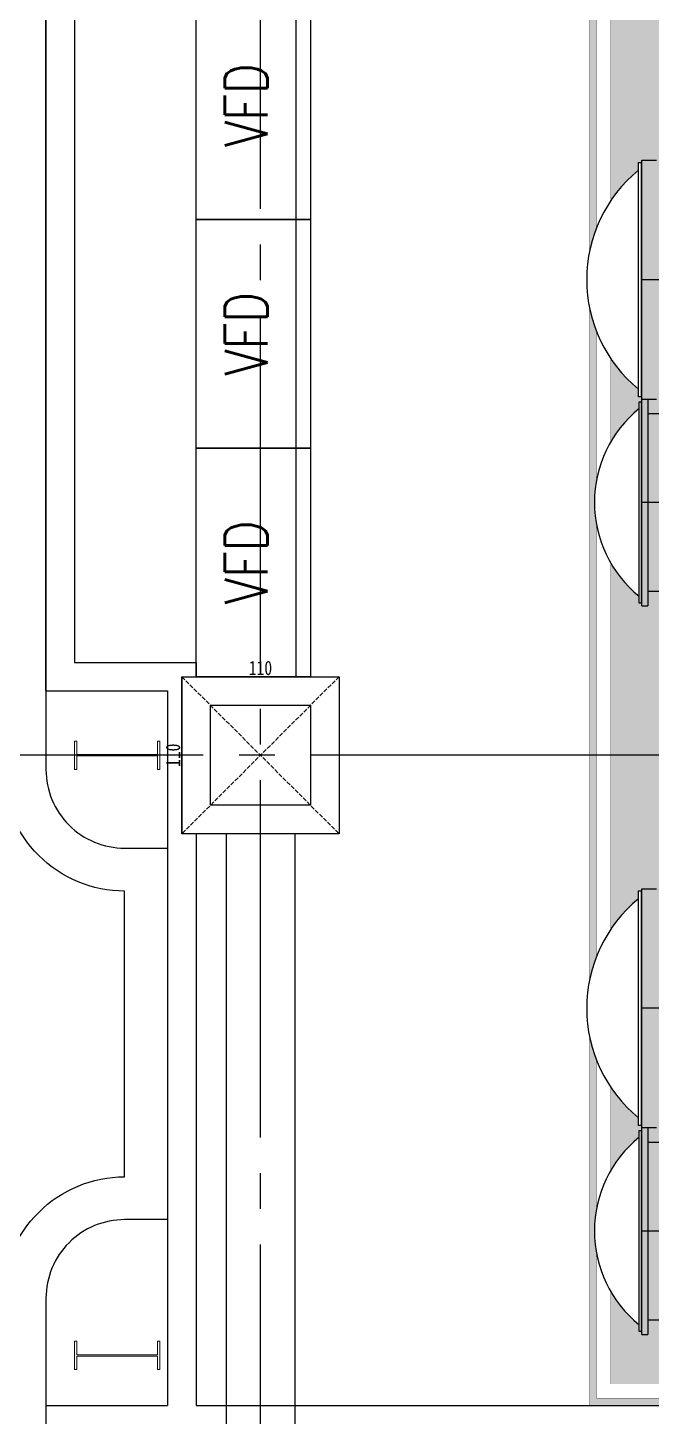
# Model space of a CAD drawing. Extents: x -18489 to 27370, y -8745 to 11880.
# Drawn here: x -17441 to -17005, y 1360 to 2332 of the extents above; entities that cross this region are included whole.
import ezdxf
from ezdxf.enums import TextEntityAlignment as Align

# ---------------------------------------------------------------- set-up
doc = ezdxf.new("R2010")
doc.units = 0
doc.header["$LTSCALE"] = 100
doc.linetypes.add('X-CUB3-L10$0$COL-CEN-LIN', pattern=[3.25, 2.5, -0.25, 0.25, -0.25])
doc.linetypes.add('X-CUB3-L10$0$HIDDEN', pattern=[0.4, 0.3, -0.1])
for name, color, linetype in [('188K-SM-03-F10-MECH-EQ-Y2257103$0$0 Xref', 8, 'Continuous'), ('188K-SM-03-F10-MECH-EQ-Y2257103$0$M-EQU-FOUNDATION', 8, 'Continuous'), ('188K-SM-03-F10-MECH-EQ-Y2257103$0$Micron CUP L10 HVAC EQU$0$M-MECH-EQU', 136, 'Continuous'), ('188K-SM-03-F10-MECH-EQ-Y2257103$0$Micron CUP L10 HVAC EQU$0$M-PHASE1 AREA', 252, 'Continuous'), ('X-CUB3-L10$0$BEAM-RC(P)', 8, 'Continuous'), ('X-CUB3-L10$0$CCL', 8, 'X-CUB3-L10$0$COL-CEN-LIN'), ('X-CUB3-L10$0$COL', 8, 'Continuous'), ('X-CUB3-L10$0$COL-S', 8, 'Continuous'), ('X-CUB3-L10$0$WALL-DR', 8, 'Continuous'), ('X-CUB3-L10$0$WALL-G', 8, 'Continuous')]:
    doc.layers.add(name, color=color, linetype=linetype)
doc.styles.add('188K-SM-03-F10-MECH-EQ-Y2257103$0$Micron CUP L10 HVAC EQU$0$AA-TXT', font='simplex.shx', dxfattribs={"bigfont": 'china.shx'})
doc.styles.add('X-CUB3-L10$0$DIM', font='', dxfattribs={"width": 0.8})
doc.styles.get('X-CUB3-L10$0$DIM').set_extended_font_data('MingLiU')
doc.dimstyles.new('X-CUB3-L10$0$JJP_005_defpoint', dxfattribs={"dimtxt": 20, "dimasz": 0.5, "dimexe": 0.5, "dimexo": 0.5, "dimgap": 0.5, "dimtad": 1, "dimdsep": 46, "dimtxsty": 'X-CUB3-L10$0$DIM', "dimblk": 'X-CUB3-L10$0$_None', "dimcen": 10, "dimclrd": 256, "dimclre": 256, "dimclrt": 256, "dimadec": 0, "dimazin": 0, "dimtfac": 1, "dimtix": 1, "dimtmove": 2, "dimatfit": 3, "dimldrblk": 'X-CUB3-L10$0$_None', "dimfxl": 0.5, "dimtolj": 1, "dimtzin": 0, "dimarcsym": 0})
pattern_1 = [(50, (4473.52, 709.2), (54.6554, -4.78173), [5.715, -62.865]), (355, (4473.52, 709.2), (-10.57303, 57.31705), [4.572, -50.29218]), (100.45144, (4478.076, 708.8), (44.08237, 52.53533), [4.857, -53.42707]), (46.1842, (4473.52, 724.44), (81.32371, -12.6127), [8.5725, -94.2975]), (96.63556, (4480.3, 723.39), (71.22124, 74.22784), [7.2855, -80.14068]), (351.18415, (4473.52, 724.44), (71.22124, 74.22784), [6.858, -75.43792]), (21, (4481.14, 720.63), (45.48432, -30.67956), [5.715, -62.865]), (326, (4481.14, 720.63), (18.54061, 55.25639), [4.572, -50.292]), (71.45144, (4484.93, 718.07), (64.02493, 24.57683), [4.857, -53.42698]), (37.5, (4473.521, 709.2), (0.926581, 25.366512), [0, -49.6824, 0, -51.054, 0, -50.4825]), (7.5, (4473.52, 709.2), (20.0459, 30.054172), [0, -29.1084, 0, -48.5394, 0, -19.2405]), (327.5, (4456.529, 709.2), (40.677179, -1.718623), [0, -19.05, 0, -59.436, 0, -78.867]), (317.5, (4448.91, 709.2), (44.438754, 7.62795), [0, -24.765, 0, -39.4716, 0, -56.007])]

# ---------------------------------------------------------------- blocks, each defined once
blk = doc.blocks.new('*D451')
at = {"layer": 'DefPoints', "lineweight": -2, "transparency": 16777216}
blk.add_line((0, 0), (110, 0), dxfattribs=at)
at = {"layer": 'DefPoints', "color": 0, "transparency": 16777216}
for p in [(0, 0), (110, 0), (110, 0)]:
    blk.add_point(p, dxfattribs=at)
at = {"layer": 'DefPoints', "transparency": 16777216, "insert": (55, 6.07), "char_height": 10, "attachment_point": 5, "style": 'X-CUB3-L10$0$DIM'}
blk.add_mtext('\\A1;110', dxfattribs=at)
blk = doc.blocks.new('X-CUB3-L10$0$_None')
blk = doc.blocks.new('*D452')
at = {"layer": 'DefPoints', "lineweight": -2, "transparency": 16777216}
blk.add_line((0, 0), (0, -110), dxfattribs=at)
at = {"layer": 'DefPoints', "color": 0, "transparency": 16777216}
for p in [(0, 0), (0, -110), (0, -110)]:
    blk.add_point(p, dxfattribs=at)
at = {"layer": 'DefPoints', "transparency": 16777216, "insert": (-6.07, -55), "char_height": 10, "attachment_point": 5, "rotation": 90, "style": 'X-CUB3-L10$0$DIM'}
blk.add_mtext('\\A1;110', dxfattribs=at)
blk = doc.blocks.new('188K-SM-03-F10-MECH-EQ-Y2257103$0$Micron CUP L10 HVAC EQU$0$A$C0c53ceb0')
at = {"layer": '188K-SM-03-F10-MECH-EQ-Y2257103$0$Micron CUP L10 HVAC EQU$0$M-PHASE1 AREA'}
for p, q in [((-11100, 12799.99999), (-11100, 14399.99999)), ((-8682.32714, 13214.65005), (-8581.63321, 13214.65005)), ((-8682.32714, 10096.93438), (-8682.32714, 13214.65005)), ((-11100, 11199.99999), (-11100, 12799.99999)), ((-3683.5878, 12379.03032), (-8809.19869, 12379.03032)), ((-8682.32714, 11543.4106), (-8581.63321, 11543.4106)), ((-8641.7319, 11543.4106), (-8641.7319, 10096.93438)), ((-8641.7319, 11441.81762), (-7024.57348, 11441.81762)), ((-11100, 9599.99999), (-11100, 11199.99999)), ((-3683.5878, 10820.17249), (-8809.19869, 10820.17249)), ((-8641.7319, 10198.52736), (-3851.0546, 10198.52736)), ((-8682.32714, 10096.93438), (-8641.7319, 10096.93438)), ((-8682.32714, 8115.48251), (-8581.63321, 8115.48251)), ((-8682.32714, 4997.76684), (-8682.32714, 8115.48251)), ((-3683.5878, 7279.86279), (-8809.19869, 7279.86279)), ((-8682.32714, 6444.24307), (-8581.63321, 6444.24307)), ((-8641.7319, 6444.24307), (-8641.7319, 4997.76684)), ((-8641.7319, 6342.65009), (-7024.57348, 6342.65009)), ((-3683.5878, 5721.00495), (-8809.19869, 5721.00495)), ((-8641.7319, 5099.35982), (-3851.0546, 5099.35982)), ((-8682.32714, 4997.76684), (-8641.7319, 4997.76684))]:
    blk.add_line(p, q, dxfattribs=at)
for points in [[(-11000, 12799.99999), (-11800, 12799.99999), (-11800, 14399.99999), (-11000, 14399.99999)], [(-11000, 11199.99999), (-11800, 11199.99999), (-11800, 12799.99999), (-11000, 12799.99999)], [(-11000, 9599.99999), (-11800, 9599.99999), (-11800, 11199.99999), (-11000, 11199.99999)]]:
    blk.add_lwpolyline(points, close=True, dxfattribs=at)
at = {"layer": '188K-SM-03-F10-MECH-EQ-Y2257103$0$Micron CUP L10 HVAC EQU$0$M-PHASE1 AREA', "style": '188K-SM-03-F10-MECH-EQ-Y2257103$0$Micron CUP L10 HVAC EQU$0$AA-TXT', "width": 0.8}
for p in [(-11450, 13599.99999), (-11450, 11999.99999), (-11450, 10399.99999)]:
    blk.add_text('VFD', height=300, rotation=90, dxfattribs=at).set_placement(p, align=Align.MIDDLE_CENTER)
for points in [[(-8702.65255, 11476.28832), (-8714.02211, 11466.87932), (-8725.22574, 11457.27333), (-8736.26002, 11447.47327), (-8747.12157, 11437.48214), (-8757.80711, 11427.30296), (-8768.31336, 11416.93884), (-8778.63714, 11406.39295), (-8788.77529, 11395.66848), (-8798.72474, 11384.76872), (-8808.48244, 11373.69697), (-8818.04542, 11362.45661), (-8827.41078, 11351.05107), (-8836.57565, 11339.48382), (-8845.53726, 11327.75838), (-8854.29286, 11315.87832), (-8862.83979, 11303.84727), (-8871.17545, 11291.66888), (-8879.2973, 11279.34687), (-8887.20286, 11266.885), (-8894.88973, 11254.28705), (-8902.35556, 11241.55686), (-8909.59809, 11228.69832), (-8916.6151, 11215.71533), (-8923.40445, 11202.61186), (-8929.96409, 11189.3919), (-8936.292, 11176.05946), (-8942.38627, 11162.61862), (-8948.24503, 11149.07347), (-8953.86651, 11135.42813), (-8959.24899, 11121.68676), (-8964.39083, 11107.85355), (-8969.29046, 11093.9327), (-8973.94639, 11079.92847), (-8978.35721, 11065.84511), (-8982.52156, 11051.68692), (-8986.43819, 11037.4582), (-8990.10589, 11023.1633), (-8993.52356, 11008.80656), (-8996.69015, 10994.39237), (-8999.60469, 10979.9251), (-9002.2663, 10965.40918), (-9004.67416, 10950.84901), (-9006.82755, 10936.24904), (-9008.72581, 10921.61371), (-9010.36835, 10906.94747), (-9011.75469, 10892.25481), (-9012.88439, 10877.54019), (-9013.75711, 10862.80809), (-9014.37259, 10848.06301), (-9014.73064, 10833.30943), (-9014.83115, 10818.55185), (-9014.67408, 10803.79476), (-9014.2595, 10789.04266), (-9013.58752, 10774.30005), (-9012.65835, 10759.57141), (-9011.47226, 10744.86122), (-9010.02964, 10730.17398), (-9008.3309, 10715.51415), (-9006.37657, 10700.8862), (-9004.16725, 10686.29459), (-9001.7036, 10671.74375), (-8998.98639, 10657.23813), (-8996.01642, 10642.78214), (-8992.79462, 10628.38019), (-8989.32196, 10614.03666), (-8985.59951, 10599.75591), (-8981.62838, 10585.54231), (-8977.4098, 10571.40018), (-8972.94504, 10557.33383), (-8968.23548, 10543.34754), (-8963.28254, 10529.44557), (-8958.08773, 10515.63217), (-8952.65263, 10501.91153), (-8946.9789, 10488.28783), (-8941.06827, 10474.76523), (-8934.92254, 10461.34784), (-8928.54358, 10448.03975), (-8921.93333, 10434.84502), (-8915.09381, 10421.76767), (-8908.0271, 10408.81167), (-8900.73535, 10395.98097), (-8893.22079, 10383.27949), (-8885.4857, 10370.71109), (-8877.53244, 10358.2796), (-8869.36343, 10345.98881), (-8860.98116, 10333.84246), (-8852.38819, 10321.84425), (-8843.58712, 10309.99783), (-8834.58065, 10298.30682), (-8825.37151, 10286.77477), (-8815.96252, 10275.4052), (-8806.35653, 10264.20158), (-8796.55647, 10253.1673), (-8786.56533, 10242.30575), (-8776.38616, 10231.62021), (-8766.02204, 10221.11395), (-8755.47615, 10210.79018), (-8744.75168, 10200.65202), (-8733.85191, 10190.70258), (-8722.78017, 10180.94488), (-8711.53981, 10171.3819), (-8702.65255, 10164.0558), (-8702.65255, 10115.88267), (-8688.6713, 10115.88267), (-8688.6713, 10164.0558), (-8682.32772, 10164.0558), (-8682.32772, 11476.28832), (-8688.6713, 11476.28832), (-8688.6713, 11524.46145), (-8702.65255, 11524.46145)], [(-8702.65255, 6377.12078), (-8714.02211, 6367.71178), (-8725.22574, 6358.10579), (-8736.26002, 6348.30574), (-8747.12157, 6338.3146), (-8757.80711, 6328.13542), (-8768.31336, 6317.77131), (-8778.63714, 6307.22541), (-8788.77529, 6296.50095), (-8798.72474, 6285.60118), (-8808.48244, 6274.52943), (-8818.04542, 6263.28908), (-8827.41078, 6251.88353), (-8836.57565, 6240.31628), (-8845.53726, 6228.59084), (-8854.29286, 6216.71078), (-8862.83979, 6204.67973), (-8871.17545, 6192.50135), (-8879.2973, 6180.17934), (-8887.20286, 6167.71746), (-8894.88973, 6155.11951), (-8902.35556, 6142.38933), (-8909.59809, 6129.53078), (-8916.6151, 6116.5478), (-8923.40445, 6103.44433), (-8929.96409, 6090.22436), (-8936.292, 6076.89193), (-8942.38627, 6063.45109), (-8948.24503, 6049.90593), (-8953.86651, 6036.2606), (-8959.24899, 6022.51923), (-8964.39083, 6008.68601), (-8969.29046, 5994.76517), (-8973.94639, 5980.76093), (-8978.35721, 5966.67757), (-8982.52156, 5952.51938), (-8986.43819, 5938.29067), (-8990.10589, 5923.99576), (-8993.52356, 5909.63903), (-8996.69015, 5895.22483), (-8999.60469, 5880.75757), (-9002.2663, 5866.24164), (-9004.67416, 5851.68147), (-9006.82755, 5837.0815), (-9008.72581, 5822.44617), (-9010.36835, 5807.77994), (-9011.75469, 5793.08728), (-9012.88439, 5778.37265), (-9013.75711, 5763.64056), (-9014.37259, 5748.89548), (-9014.73064, 5734.1419), (-9014.83115, 5719.38432), (-9014.67408, 5704.62723), (-9014.2595, 5689.87513), (-9013.58752, 5675.13251), (-9012.65835, 5660.40387), (-9011.47226, 5645.69369), (-9010.02964, 5631.00644), (-9008.3309, 5616.34661), (-9006.37657, 5601.71866), (-9004.16725, 5587.12705), (-9001.7036, 5572.57622), (-8998.98639, 5558.0706), (-8996.01642, 5543.61461), (-8992.79462, 5529.21265), (-8989.32196, 5514.86912), (-8985.59951, 5500.58838), (-8981.62838, 5486.37478), (-8977.4098, 5472.23265), (-8972.94504, 5458.16629), (-8968.23548, 5444.18001), (-8963.28254, 5430.27804), (-8958.08773, 5416.46463), (-8952.65263, 5402.74399), (-8946.9789, 5389.12029), (-8941.06827, 5375.59769), (-8934.92254, 5362.1803), (-8928.54358, 5348.87222), (-8921.93333, 5335.67749), (-8915.09381, 5322.60013), (-8908.0271, 5309.64413), (-8900.73535, 5296.81344), (-8893.22079, 5284.11196), (-8885.4857, 5271.54356), (-8877.53244, 5259.11207), (-8869.36343, 5246.82127), (-8860.98116, 5234.67492), (-8852.38819, 5222.67671), (-8843.58712, 5210.8303), (-8834.58065, 5199.13928), (-8825.37151, 5187.60724), (-8815.96252, 5176.23767), (-8806.35653, 5165.03404), (-8796.55647, 5153.99977), (-8786.56533, 5143.13821), (-8776.38616, 5132.45268), (-8766.02204, 5121.94642), (-8755.47615, 5111.62264), (-8744.75168, 5101.48449), (-8733.85191, 5091.53505), (-8722.78017, 5081.77735), (-8711.53981, 5072.21436), (-8702.65255, 5064.88827), (-8702.65255, 5016.71514), (-8688.6713, 5016.71514), (-8688.6713, 5064.88827), (-8682.32772, 5064.88827), (-8682.32772, 6377.12078), (-8688.6713, 6377.12078), (-8688.6713, 6425.29391), (-8702.65255, 6425.29391)]]:
    blk.add_wipeout(points).dxf.layer = '188K-SM-03-F10-MECH-EQ-Y2257103$0$Micron CUP L10 HVAC EQU$0$M-PHASE1 AREA'
at = {"layer": '188K-SM-03-F10-MECH-EQ-Y2257103$0$Micron CUP L10 HVAC EQU$0$M-PHASE1 AREA'}
for p, q in [((-8702.65255, 10115.88267), (-8702.65255, 11524.46145)), ((-8702.65255, 11524.46145), (-8688.6713, 11524.46145)), ((-8688.6713, 11524.46145), (-8688.6713, 10115.88267)), ((-8682.32772, 11476.28832), (-8688.6713, 11476.28832)), ((-8688.6713, 10115.88267), (-8702.65255, 10115.88267)), ((-8682.32772, 10164.0558), (-8688.6713, 10164.0558)), ((-8702.65255, 5016.71514), (-8702.65255, 6425.29391)), ((-8702.65255, 6425.29391), (-8688.6713, 6425.29391)), ((-8688.6713, 6425.29391), (-8688.6713, 5016.71514)), ((-8682.32772, 6377.12078), (-8688.6713, 6377.12078)), ((-8682.32772, 5064.88827), (-8688.6713, 5064.88827)), ((-8688.6713, 5016.71514), (-8702.65255, 5016.71514))]:
    blk.add_line(p, q, dxfattribs=at)
for centre in [(-8169.25526, 10820.17206), (-8169.25526, 5721.00452)]:
    blk.add_arc(centre, 845.57744, 129.109784413, 230.890215587, dxfattribs=at)
for points in [[(-8706.66169, 13145.50567), (-8719.94116, 13134.39604), (-8733.02471, 13123.05635), (-8745.90837, 13111.49005), (-8758.58821, 13099.70065), (-8771.06036, 13087.69176), (-8783.32103, 13075.46703), (-8795.36648, 13063.03018), (-8807.19304, 13050.38501), (-8818.79712, 13037.53536), (-8830.17516, 13024.48514), (-8841.32372, 13011.23834), (-8852.23939, 12997.79899), (-8862.91885, 12984.17118), (-8873.35885, 12970.35907), (-8883.5562, 12956.36685), (-8893.5078, 12942.1988), (-8903.21061, 12927.85922), (-8912.66169, 12913.35249), (-8921.85816, 12898.68303), (-8930.7972, 12883.8553), (-8939.4761, 12868.87382), (-8947.89222, 12853.74316), (-8956.04299, 12838.46792), (-8963.92593, 12823.05275), (-8971.53864, 12807.50236), (-8978.87879, 12791.82147), (-8985.94416, 12776.01487), (-8992.73259, 12760.08737), (-8999.24201, 12744.04382), (-9005.47045, 12727.88911), (-9011.41599, 12711.62816), (-9017.07684, 12695.26592), (-9022.45126, 12678.80738), (-9027.53763, 12662.25755), (-9032.33438, 12645.62146), (-9036.84007, 12628.9042), (-9041.05331, 12612.11085), (-9044.97282, 12595.24653), (-9048.59742, 12578.31637), (-9051.92599, 12561.32553), (-9054.95753, 12544.27918), (-9057.6911, 12527.18252), (-9060.12588, 12510.04077), (-9062.26112, 12492.85912), (-9064.09618, 12475.64284), (-9065.63049, 12458.39714), (-9066.86359, 12441.1273), (-9067.7951, 12423.83856), (-9068.42474, 12406.5362), (-9068.75231, 12389.22549), (-9068.77772, 12371.9117), (-9068.50096, 12354.6001), (-9067.92212, 12337.29597), (-9067.04136, 12320.00457), (-9065.85896, 12302.73118), (-9064.37528, 12285.48106), (-9062.59077, 12268.25946), (-9060.50597, 12251.07162), (-9058.12152, 12233.92279), (-9055.43814, 12216.81819), (-9052.45666, 12199.76302), (-9049.17798, 12182.76248), (-9045.60309, 12165.82175), (-9041.7331, 12148.94599), (-9037.56917, 12132.14035), (-9033.11258, 12115.40993), (-9028.36468, 12098.75984), (-9023.32691, 12082.19515), (-9018.00083, 12065.7209), (-9012.38803, 12049.34212), (-9006.49025, 12033.06378), (-9000.30926, 12016.89086), (-8993.84696, 12000.82827), (-8987.10532, 11984.88091), (-8980.08638, 11969.05364), (-8972.79228, 11953.35127), (-8965.22526, 11937.7786), (-8957.3876, 11922.34036), (-8949.2817, 11907.04126), (-8940.91004, 11891.88596), (-8932.27515, 11876.87907), (-8923.37967, 11862.02516), (-8914.22631, 11847.32877), (-8904.81785, 11832.79436), (-8895.15717, 11818.42636), (-8885.2472, 11804.22916), (-8875.09097, 11790.20707), (-8864.69156, 11776.36437), (-8854.05215, 11762.70527), (-8843.17598, 11749.23393), (-8832.06635, 11735.95446), (-8820.72666, 11722.87091), (-8809.16036, 11709.98725), (-8797.37096, 11697.30741), (-8785.36207, 11684.83526), (-8773.13734, 11672.57459), (-8760.70049, 11660.52914), (-8748.05532, 11648.70258), (-8735.20567, 11637.0985), (-8722.15545, 11625.72046), (-8708.90865, 11614.5719), (-8706.66169, 11612.71964), (-8706.66169, 11558.4313), (-8688.6713, 11558.4313), (-8688.6713, 11612.71964), (-8682.32772, 11612.71964), (-8682.32772, 13145.50567), (-8688.6713, 13145.50567), (-8688.6713, 13199.79401), (-8706.66169, 13199.79401)], [(-8706.66169, 8046.33813), (-8719.94116, 8035.22851), (-8733.02471, 8023.88882), (-8745.90837, 8012.32251), (-8758.58821, 8000.53312), (-8771.06036, 7988.52423), (-8783.32103, 7976.2995), (-8795.36648, 7963.86265), (-8807.19304, 7951.21747), (-8818.79712, 7938.36782), (-8830.17516, 7925.31761), (-8841.32372, 7912.07081), (-8852.23939, 7898.63146), (-8862.91885, 7885.00365), (-8873.35885, 7871.19153), (-8883.5562, 7857.19931), (-8893.5078, 7843.03126), (-8903.21061, 7828.69169), (-8912.66169, 7814.18496), (-8921.85816, 7799.5155), (-8930.7972, 7784.68777), (-8939.4761, 7769.70629), (-8947.89222, 7754.57562), (-8956.04299, 7739.30038), (-8963.92593, 7723.88522), (-8971.53864, 7708.33482), (-8978.87879, 7692.65394), (-8985.94416, 7676.84734), (-8992.73259, 7660.91984), (-8999.24201, 7644.87629), (-9005.47045, 7628.72158), (-9011.41599, 7612.46062), (-9017.07684, 7596.09839), (-9022.45126, 7579.63984), (-9027.53763, 7563.09001), (-9032.33438, 7546.45393), (-9036.84007, 7529.73667), (-9041.05331, 7512.94332), (-9044.97282, 7496.07899), (-9048.59742, 7479.14883), (-9051.92599, 7462.15799), (-9054.95753, 7445.11165), (-9057.6911, 7428.01499), (-9060.12588, 7410.87323), (-9062.26112, 7393.69159), (-9064.09618, 7376.4753), (-9065.63049, 7359.22961), (-9066.86359, 7341.95976), (-9067.7951, 7324.67103), (-9068.42474, 7307.36867), (-9068.75231, 7290.05796), (-9068.77772, 7272.74416), (-9068.50096, 7255.43257), (-9067.92212, 7238.12843), (-9067.04136, 7220.83704), (-9065.85896, 7203.56365), (-9064.37528, 7186.31353), (-9062.59077, 7169.09192), (-9060.50597, 7151.90409), (-9058.12152, 7134.75526), (-9055.43814, 7117.65065), (-9052.45666, 7100.59548), (-9049.17798, 7083.59494), (-9045.60309, 7066.65422), (-9041.7331, 7049.77846), (-9037.56917, 7032.97281), (-9033.11258, 7016.24239), (-9028.36468, 6999.59231), (-9023.32691, 6983.02761), (-9018.00083, 6966.55337), (-9012.38803, 6950.17458), (-9006.49025, 6933.89625), (-9000.30926, 6917.72332), (-8993.84696, 6901.66073), (-8987.10532, 6885.71337), (-8980.08638, 6869.8861), (-8972.79228, 6854.18374), (-8965.22526, 6838.61106), (-8957.3876, 6823.17283), (-8949.2817, 6807.87372), (-8940.91004, 6792.71842), (-8932.27515, 6777.71153), (-8923.37967, 6762.85763), (-8914.22631, 6748.16123), (-8904.81785, 6733.62682), (-8895.15717, 6719.25883), (-8885.2472, 6705.06162), (-8875.09097, 6691.03954), (-8864.69156, 6677.19683), (-8854.05215, 6663.53773), (-8843.17598, 6650.0664), (-8832.06635, 6636.78693), (-8820.72666, 6623.70337), (-8809.16036, 6610.81971), (-8797.37096, 6598.13988), (-8785.36207, 6585.66772), (-8773.13734, 6573.40705), (-8760.70049, 6561.3616), (-8748.05532, 6549.53504), (-8735.20567, 6537.93097), (-8722.15545, 6526.55292), (-8708.90865, 6515.40436), (-8706.66169, 6513.55211), (-8706.66169, 6459.26377), (-8688.6713, 6459.26377), (-8688.6713, 6513.55211), (-8682.32772, 6513.55211), (-8682.32772, 8046.33813), (-8688.6713, 8046.33813), (-8688.6713, 8100.62647), (-8706.66169, 8100.62647)]]:
    blk.add_wipeout(points).dxf.layer = '188K-SM-03-F10-MECH-EQ-Y2257103$0$Micron CUP L10 HVAC EQU$0$M-PHASE1 AREA'
for p, q in [((-8706.66169, 11558.4313), (-8706.66169, 13199.79401)), ((-8706.66169, 13199.79401), (-8688.6713, 13199.79401)), ((-8688.6713, 13199.79401), (-8688.6713, 11558.4313)), ((-8682.32772, 13145.50567), (-8688.6713, 13145.50567)), ((-8682.32772, 11612.71964), (-8688.6713, 11612.71964)), ((-8688.6713, 11558.4313), (-8706.66169, 11558.4313)), ((-8706.66169, 6459.26377), (-8706.66169, 8100.62647)), ((-8706.66169, 8100.62647), (-8688.6713, 8100.62647)), ((-8688.6713, 8100.62647), (-8688.6713, 6459.26377)), ((-8682.32772, 8046.33813), (-8688.6713, 8046.33813)), ((-8682.32772, 6513.55211), (-8688.6713, 6513.55211)), ((-8688.6713, 6459.26377), (-8706.66169, 6459.26377))]:
    blk.add_line(p, q, dxfattribs=at)
for centre in [(-8076.78296, 12379.11266), (-8076.78296, 7279.94512)]:
    blk.add_arc(centre, 992.02089, 129.415906561, 230.584093439, dxfattribs=at)
blk = doc.blocks.new('188K-SM-03-F10-MECH-EQ-Y2257103$0$Micron CUP L10 HVAC EQU')
at = {"layer": '188K-SM-03-F10-MECH-EQ-Y2257103$0$Micron CUP L10 HVAC EQU$0$M-MECH-EQU'}
blk.add_blockref('188K-SM-03-F10-MECH-EQ-Y2257103$0$Micron CUP L10 HVAC EQU$0$A$C0c53ceb0', (-206166.7, 2082.2), dxfattribs=at)
blk = doc.blocks.new('188K-SM-03-F10-MECH-EQ-Y2257103')
at = {"layer": '188K-SM-03-F10-MECH-EQ-Y2257103$0$M-EQU-FOUNDATION'}
h = blk.add_hatch(dxfattribs=at)
h.set_pattern_fill('AR-CONC', color=256, scale=0.3)
h.set_pattern_definition(pattern_1)
h.paths.add_polyline_path([(-17043.15, 4192.46), (-16393.15, 4192.46), (-16393.15, 1372.46), (-17043.15, 1372.46)], flags=16)
h.paths.add_polyline_path([(-17048.15, 4197.46), (-16388.15, 4197.46), (-16388.15, 1367.46), (-17048.15, 1367.46)])
h = blk.add_hatch(dxfattribs=at)
h.set_pattern_fill('AR-CONC', color=256, scale=0.3)
h.set_pattern_definition(pattern_1)
h.paths.add_polyline_path([(-17033.15, 4182.46), (-16403.15, 4182.46), (-16403.15, 1382.46), (-17033.15, 1382.46)])
at = {"layer": '188K-SM-03-F10-MECH-EQ-Y2257103$0$M-EQU-FOUNDATION', "const_width": 0.2}
for points in [[(-17048.15, 4197.46), (-16388.15, 4197.46), (-16388.15, 1367.46), (-17048.15, 1367.46)], [(-17043.15, 4192.46), (-16393.15, 4192.46), (-16393.15, 1372.46), (-17043.15, 1372.46)], [(-17033.15, 4182.46), (-16403.15, 4182.46), (-16403.15, 1382.46), (-17033.15, 1382.46)]]:
    blk.add_lwpolyline(points, close=True, dxfattribs=at)
at = {"layer": '188K-SM-03-F10-MECH-EQ-Y2257103$0$0 Xref', "xscale": 0.1, "yscale": 0.1, "zscale": 0.1}
blk.add_blockref('188K-SM-03-F10-MECH-EQ-Y2257103$0$Micron CUP L10 HVAC EQU', (4473.52, 709.2), dxfattribs=at)
blk = doc.blocks.new('*U450')
at = {"layer": 'DefPoints', "linetype": 'X-CUB3-L10$0$HIDDEN', "ltscale": 0.1}
for p, q in [((110, 0), (0, -110)), ((0, 0), (110, -110))]:
    blk.add_line(p, q, dxfattribs=at)
at = {"layer": 'X-CUB3-L10$0$COL', "ltscale": 0.1}
blk.add_lwpolyline([(0, 0), (110, 0), (110, -110), (0, -110)], close=True, dxfattribs=at)
at = {"layer": 'DefPoints'}
dim = blk.add_linear_dim(base=(110, 0), p1=(0, 0), p2=(110, 0), dimstyle='X-CUB3-L10$0$JJP_005_defpoint', override={"dimtxt": 10}, dxfattribs=at)
dim.commit()
dim.dimension.update_dxf_attribs({"geometry": '*D451', "text_midpoint": (55, 6.067)})
dim = blk.add_linear_dim(base=(0, -110), p1=(0, 0), p2=(0, -110), angle=90, dimstyle='X-CUB3-L10$0$JJP_005_defpoint', override={"dimtxt": 10}, dxfattribs=at)
dim.commit()
dim.dimension.update_dxf_attribs({"geometry": '*D452', "text_midpoint": (-6.067, -55)})
blk = doc.blocks.new('X-CUB3-L10$0$CUB3-10')
at = {"layer": 'X-CUB3-L10$0$CCL'}
for p, q in [((-4440, 0), (-4440, 9982.459)), ((720, 2542.459), (-5160, 2542.459))]:
    blk.add_line(p, q, dxfattribs=at)
at = {"layer": 'X-CUB3-L10$0$COL-S'}
blk.add_lwpolyline([(-4475, 2577.459), (-4405, 2577.459), (-4405, 2507.459), (-4475, 2507.459)], close=True, dxfattribs=at)
at = {"layer": 'X-CUB3-L10$0$COL'}
blk.add_blockref('*U450', (-4495, 2597.459), dxfattribs=at)
blk = doc.blocks.new('X-CUB3-L10')
at = {"layer": 'X-CUB3-L10$0$BEAM-RC(P)'}
for p, q in [((-17302.15, 1767.46), (-17302.15, 917.46)), ((-17254.15, 1767.46), (-17254.15, 917.46))]:
    blk.add_line(p, q, dxfattribs=at)
at = {"layer": 'X-CUB3-L10$0$COL-S'}
blk.add_lwpolyline([(-17313.15, 1857.46), (-17243.15, 1857.46), (-17243.15, 1787.46), (-17313.15, 1787.46)], close=True, dxfattribs=at)
at = {"layer": 'X-CUB3-L10$0$COL-S', "color": 2, "lineweight": 0, "ltscale": 10, "flags": 128}
for points in [[(-17408.15, 1832.41), (-17408.15, 1812.51), (-17406.65, 1812.51), (-17406.65, 1821.96), (-17350.05, 1821.96), (-17350.05, 1812.51), (-17348.55, 1812.51), (-17348.55, 1832.41), (-17350.05, 1832.41), (-17350.05, 1822.96), (-17406.65, 1822.96), (-17406.65, 1832.41)], [(-17408.15, 1412.41), (-17408.15, 1392.51), (-17406.65, 1392.51), (-17406.65, 1401.96), (-17350.05, 1401.96), (-17350.05, 1392.51), (-17348.55, 1392.51), (-17348.55, 1412.41), (-17350.05, 1412.41), (-17350.05, 1402.96), (-17406.65, 1402.96), (-17406.65, 1412.41)]]:
    blk.add_lwpolyline(points, close=True, dxfattribs=at)
at = {"layer": 'X-CUB3-L10$0$WALL-DR'}
for p, q in [((-17428.15, 1867.46), (-17428.15, 6702.46)), ((-17323.15, 1887.46), (-17323.15, 1877.46)), ((-17428.15, 1867.46), (-17343.15, 1867.46)), ((-17343.15, 1867.46), (-17343.15, 1367.46)), ((-17323.15, 1767.46), (-17323.15, 1367.46)), ((-17428.15, 1367.46), (-17343.15, 1367.46)), ((-17323.15, 1367.46), (-16158.15, 1367.46))]:
    blk.add_line(p, q, dxfattribs=at)
blk.add_lwpolyline([(-17213.15, 6737.46), (-17373.15, 6737.46, 0.414214), (-17408.15, 6702.46), (-17408.15, 1887.46), (-17323.15, 1887.46)], format="xyb", dxfattribs=at)
at = {"layer": 'X-CUB3-L10$0$WALL-G'}
for points in [[(-16153.15, 807.46), (-16153.15, 797.46), (-16014.15, 797.46), (-16014.15, 767.46), (-16153.15, 767.46), (-16153.15, 643.46, -0.414214), (-16353.15, 443.46), (-17258.15, 443.46, -0.414214), (-17458.15, 643.46), (-17458.15, 1442.46, -0.414214), (-17373.15, 1527.46), (-17373.15, 1727.46, -0.414214), (-17458.15, 1812.46), (-17458.15, 6702.46, -0.414214)], [(-17428.15, 6702.46), (-17428.15, 1812.46, 0.414214), (-17373.15, 1757.46), (-17373.15, 1757.46), (-17343.15, 1757.46), (-17343.15, 1497.46), (-17373.15, 1497.46, 0.414214), (-17428.15, 1442.46), (-17428.15, 643.46, 0.414214), (-17258.15, 473.46), (-16353.15, 473.46, 0.414214), (-16183.15, 643.46), (-16183.15, 807.46)]]:
    blk.add_lwpolyline(points, format="xyb", dxfattribs=at)
at = {"layer": 'X-CUB3-L10$0$CCL'}
blk.add_blockref('X-CUB3-L10$0$CUB3-10', (-12838.15, -720), dxfattribs=at)
at = {"layer": 'X-CUB3-L10$0$COL'}
blk.add_blockref('*U450', (-17333.15, 1877.46), dxfattribs=at)

msp = doc.modelspace()

# ---------------------------------------------------------------- block references
msp.add_blockref('X-CUB3-L10', (0, 0))

# ---------------------------------------------------------------- next in the draw order: block references
msp.add_blockref('188K-SM-03-F10-MECH-EQ-Y2257103', (0, 0))

doc.saveas('drawing.dxf')
